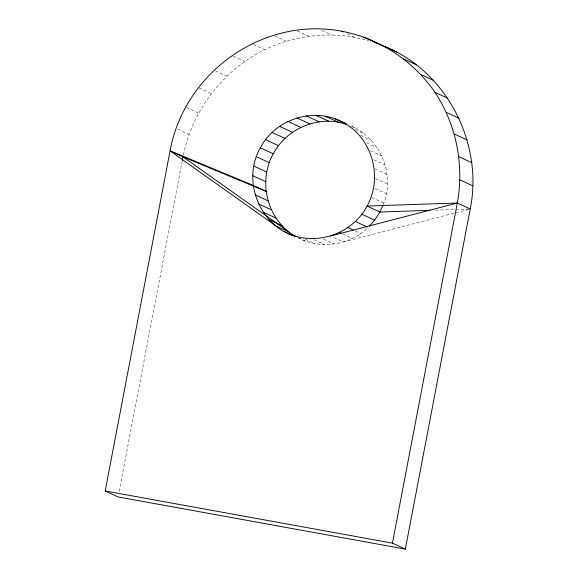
<?xml version="1.0" encoding="UTF-8"?>
<svg xmlns="http://www.w3.org/2000/svg" width="578" height="578" viewBox="0 0 578 578"><rect width="100%" height="100%" fill="white"/><g stroke="black" fill="none" stroke-linecap="round" stroke-linejoin="round"><path stroke-width="0.43" stroke-dasharray="2.89 2.17" d="M383.178 204.756C395.764 174.946 380.143 136.979 349.661 125.527M119.104 491.632L182.128 161.262M183.443 155.106C192.517 109.863 223.325 70.075 264.673 49.657C296.897 34.535 334.669 30.287 368.872 40.987M297.88 237.666C320.407 249.884 349.957 245.173 368.208 227.4M468.498 209.438L343.448 241.958L332.964 237.11M435.364 210.154L455.03 209.496M455.926 209.467L468.447 209.048M352.154 126.741L356.113 128.504M347.147 33.791L354.408 37.144M321.917 30.388L331.599 34.861M297.374 31.002L308.659 36.219M274.882 35.98L286.168 41.197M253.381 44.441L264.673 49.657M233.411 56.182L244.696 61.398M355.224 129.631L364.097 133.728M360.665 135.317L371.148 140.158M215.457 70.921L226.742 76.137M366.625 142.802L377.109 147.643M370.534 150.786L381.827 156.002M373.894 159.803L385.186 165.019M374.999 168.884L387.101 174.477M199.15 87.914L211.245 93.499M375.425 178.551L387.52 184.136M375.158 188.558L386.444 193.774M186.499 107.479L198.594 113.064M371.799 197.553L383.9 203.145M177.8 129.132L189.085 134.349M355.08 230.933L360.723 233.541M342.725 233.96L352.407 238.432M323.593 239.184L334.077 244.032M314.035 239.754L324.518 244.595M305.336 239.176L315.017 243.641M298.537 237.84L305.798 241.199"/><path stroke-width="0.87" d="M294.672 236.2C259.096 225.124 241.712 179.989 260.36 147.845C275.771 117.782 316.722 106.056 345.63 123.663M296.362 236.843C267.636 221.381 257.297 181.918 273.264 153.806C286.71 128.237 319.128 114.682 346.569 124.4M405.351 549.1L392.448 543.139L457.328 203.023C464.315 164.94 456.345 124.624 434.923 92.314C413.277 60.668 379.19 38.3 341.504 31.183C262.838 16.343 184.245 72.691 170.069 150.872L105.189 490.982L118.085 496.95L405.351 549.1L470.232 208.983C483.519 143.503 447.032 71.455 384.529 46.377M182.294 160.373L182.966 156.833L170.871 151.241M382.817 205.558L379.941 212.01L374.667 220.16L369.378 226.085M284.188 231.352C312.785 247.615 352.074 235.065 367.037 206.05C383.192 177.641 372.377 137.839 343.209 122.543M330.544 235.997L457.328 203.023L470.232 208.983M457.328 203.023L367.037 206.05L379.941 212.01L430.003 210.334M105.189 490.982L392.448 543.139M373.98 42.346L376.531 43.018L397.433 52.338M363.627 37.057L376.531 43.018M403.682 58.913L416.586 64.873M341.504 31.183L343.115 31.927M420.618 74.352L433.522 80.313M434.923 92.314L447.827 98.274M446.245 112.363L459.142 118.331M454.301 134.009L467.197 139.97M458.896 156.703L471.793 162.664M334.503 118.663L346.598 124.248M325.284 116.214L338.188 122.175M459.915 179.903L472.811 185.863M315.776 115.26L328.68 121.221M306.224 115.831L319.128 121.792M296.854 117.898L309.757 123.858M287.895 121.423L300.798 127.384M279.571 126.322L292.475 132.283M272.094 132.456L284.997 138.424M265.634 139.695L278.538 145.656M260.36 147.845L273.264 153.806M256.401 156.717L269.305 162.678M361.763 214.2L374.667 220.16M253.85 166.081L266.754 172.042M355.304 221.439L367.398 227.024M252.774 175.719L265.678 181.68M347.826 227.573L353.469 230.181M339.503 232.472L341.114 233.216M255.115 194.837L268.019 200.804M258.474 203.853L271.371 209.821M263.185 212.213L276.089 218.173M269.146 219.698L282.05 225.658M292.894 235.232L296.117 236.727M253.2 185.379L170.069 150.872L276.205 226.128L289.108 232.089L182.966 156.833L266.104 191.347L253.2 185.379"/></g></svg>
